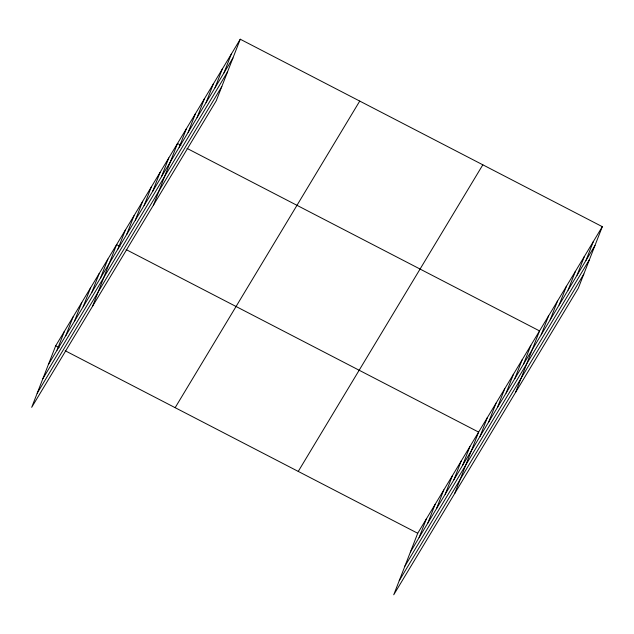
<?xml version="1.0" encoding="UTF-8"?>
<svg xmlns="http://www.w3.org/2000/svg" width="634" height="634" viewBox="0 0 634 634"><rect width="100%" height="100%" fill="white"/><g stroke="black" fill="none" stroke-linecap="round" stroke-linejoin="round"><path stroke-width="0.95" d="M240.262 39.221L55.681 345.823L31.7 407.329L216.281 100.727L240.262 39.221L602.3 226.671L578.319 288.177L393.738 594.779L417.719 533.273L602.3 226.671M57.06 350.142L64.383 331.368M65.762 335.687L73.084 316.913M74.463 321.232L81.786 302.458M83.165 306.785L90.488 288.002M91.867 292.329L99.189 273.547M100.568 277.874L107.891 259.1M92.612 306.151L116.593 244.645L120.056 246.436M117.972 248.964L125.294 230.19M126.673 234.509L133.996 215.734M135.375 220.061L142.698 201.279M144.077 205.606L151.399 186.824M152.778 191.151L160.101 172.377M161.48 176.696L168.803 157.921M153.523 204.972L177.504 143.466L180.967 145.257M179.153 147.35L186.467 128.575M188.116 132.458L195.438 113.684M197.079 117.567L204.402 98.793M206.042 102.676L213.365 83.894M215.013 87.785L222.328 69.003M223.976 72.886L231.299 54.112M419.098 537.592L426.42 518.818M427.799 523.137L435.122 504.363M436.501 508.682L443.824 489.908M445.203 494.227L452.525 475.452M453.904 479.779L461.227 460.997M462.606 465.324L469.929 446.542M454.649 493.601L478.63 432.095L126.118 249.574M480.009 436.414L487.332 417.64M488.711 421.959L496.034 403.184M497.413 407.504L504.735 388.729M506.114 393.056L513.437 374.274M514.816 378.601L522.139 359.819M523.518 364.146L530.84 345.372M515.561 392.422L539.542 330.916L187.03 148.396M541.19 334.8L548.505 316.025M550.154 319.908L557.476 301.134M559.117 305.017L566.439 286.235M568.08 290.126L575.403 271.344M577.051 275.227L584.366 256.453M586.014 260.336L593.337 241.562M48.358 364.598L232.94 57.995M42.866 378.696L227.44 72.102M37.2 393.231L221.781 86.628M175.15 407.678L359.732 101.083M298.249 471.411L482.831 164.816M410.396 552.048L594.977 245.445M404.904 566.146L589.485 259.552M399.238 580.681L583.819 274.078M55.681 345.823L59.144 347.614M65.207 350.753L417.719 533.273"/></g></svg>
